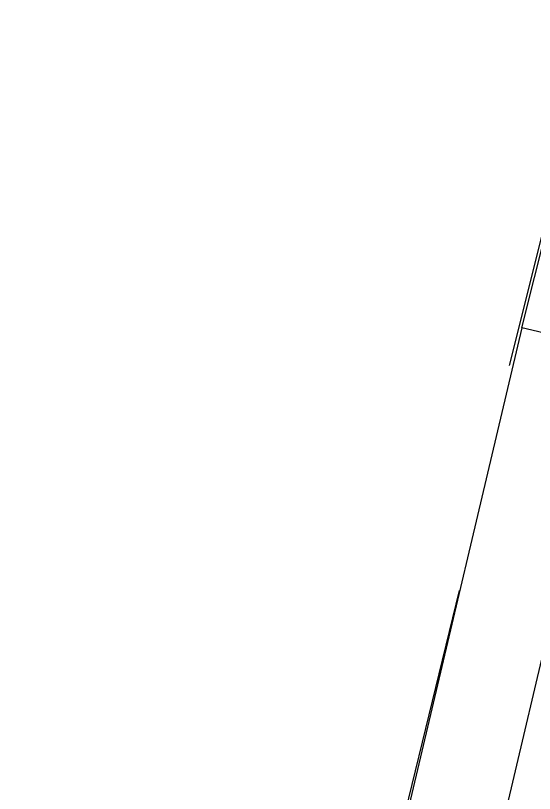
# Model space of a CAD drawing. Header units: feet. Extents: x -84 to 198, y -22 to 181.
# Drawn here: x 133.873 to 134.427, y 121.908 to 122.738 of the extents above; entities that cross this region are included whole.
import ezdxf

# ---------------------------------------------------------------- set-up
doc = ezdxf.new("R2010")
doc.units = ezdxf.units.FT
doc.layers.add('A-LINEA', color=7, linetype='CONTINUOUS')

msp = doc.modelspace()

# ---------------------------------------------------------------- linework, layer by layer
at = {"layer": 'A-LINEA'}
for p, q in [((134.4, 122.3644), (134.4933, 122.7378)), ((134.4133, 122.4044), (132.5333, 114.4578)), ((134.4133, 122.4044), (134.4133, 122.4044)), ((134.4133, 122.4044), (134.4133, 122.4044)), ((134.4133, 122.4044), (134.4133, 122.4044)), ((134.0933, 120.6044), (134.48, 122.2444)), ((134.2267, 121.6311), (134.3467, 122.1244))]:
    msp.add_line(p, q, dxfattribs=at)
msp.add_lwpolyline([(135.08, 122.2578), (135.0933, 122.2578), (135.0933, 122.2444), (134.4133, 122.4044), (134.4533, 122.5644), (134.4667, 122.5644), (134.4667, 122.5511), (134.4533, 122.5244), (134.4667, 122.5378)], dxfattribs=at)
msp.add_lwpolyline([(135.08, 122.2578), (135.0933, 122.2578), (135.0933, 122.2444), (134.4133, 122.4044), (134.4533, 122.5644), (134.4667, 122.5644), (134.4667, 122.5511), (134.4533, 122.5244), (134.4667, 122.5378)], dxfattribs=at)
msp.add_lwpolyline([(135.08, 122.2578), (135.0933, 122.2578), (135.0933, 122.2444), (134.4133, 122.4044), (134.4533, 122.5644), (134.4667, 122.5644), (134.4667, 122.5511), (134.4533, 122.5244), (134.4667, 122.5378)], dxfattribs=at)

doc.saveas('drawing.dxf')
